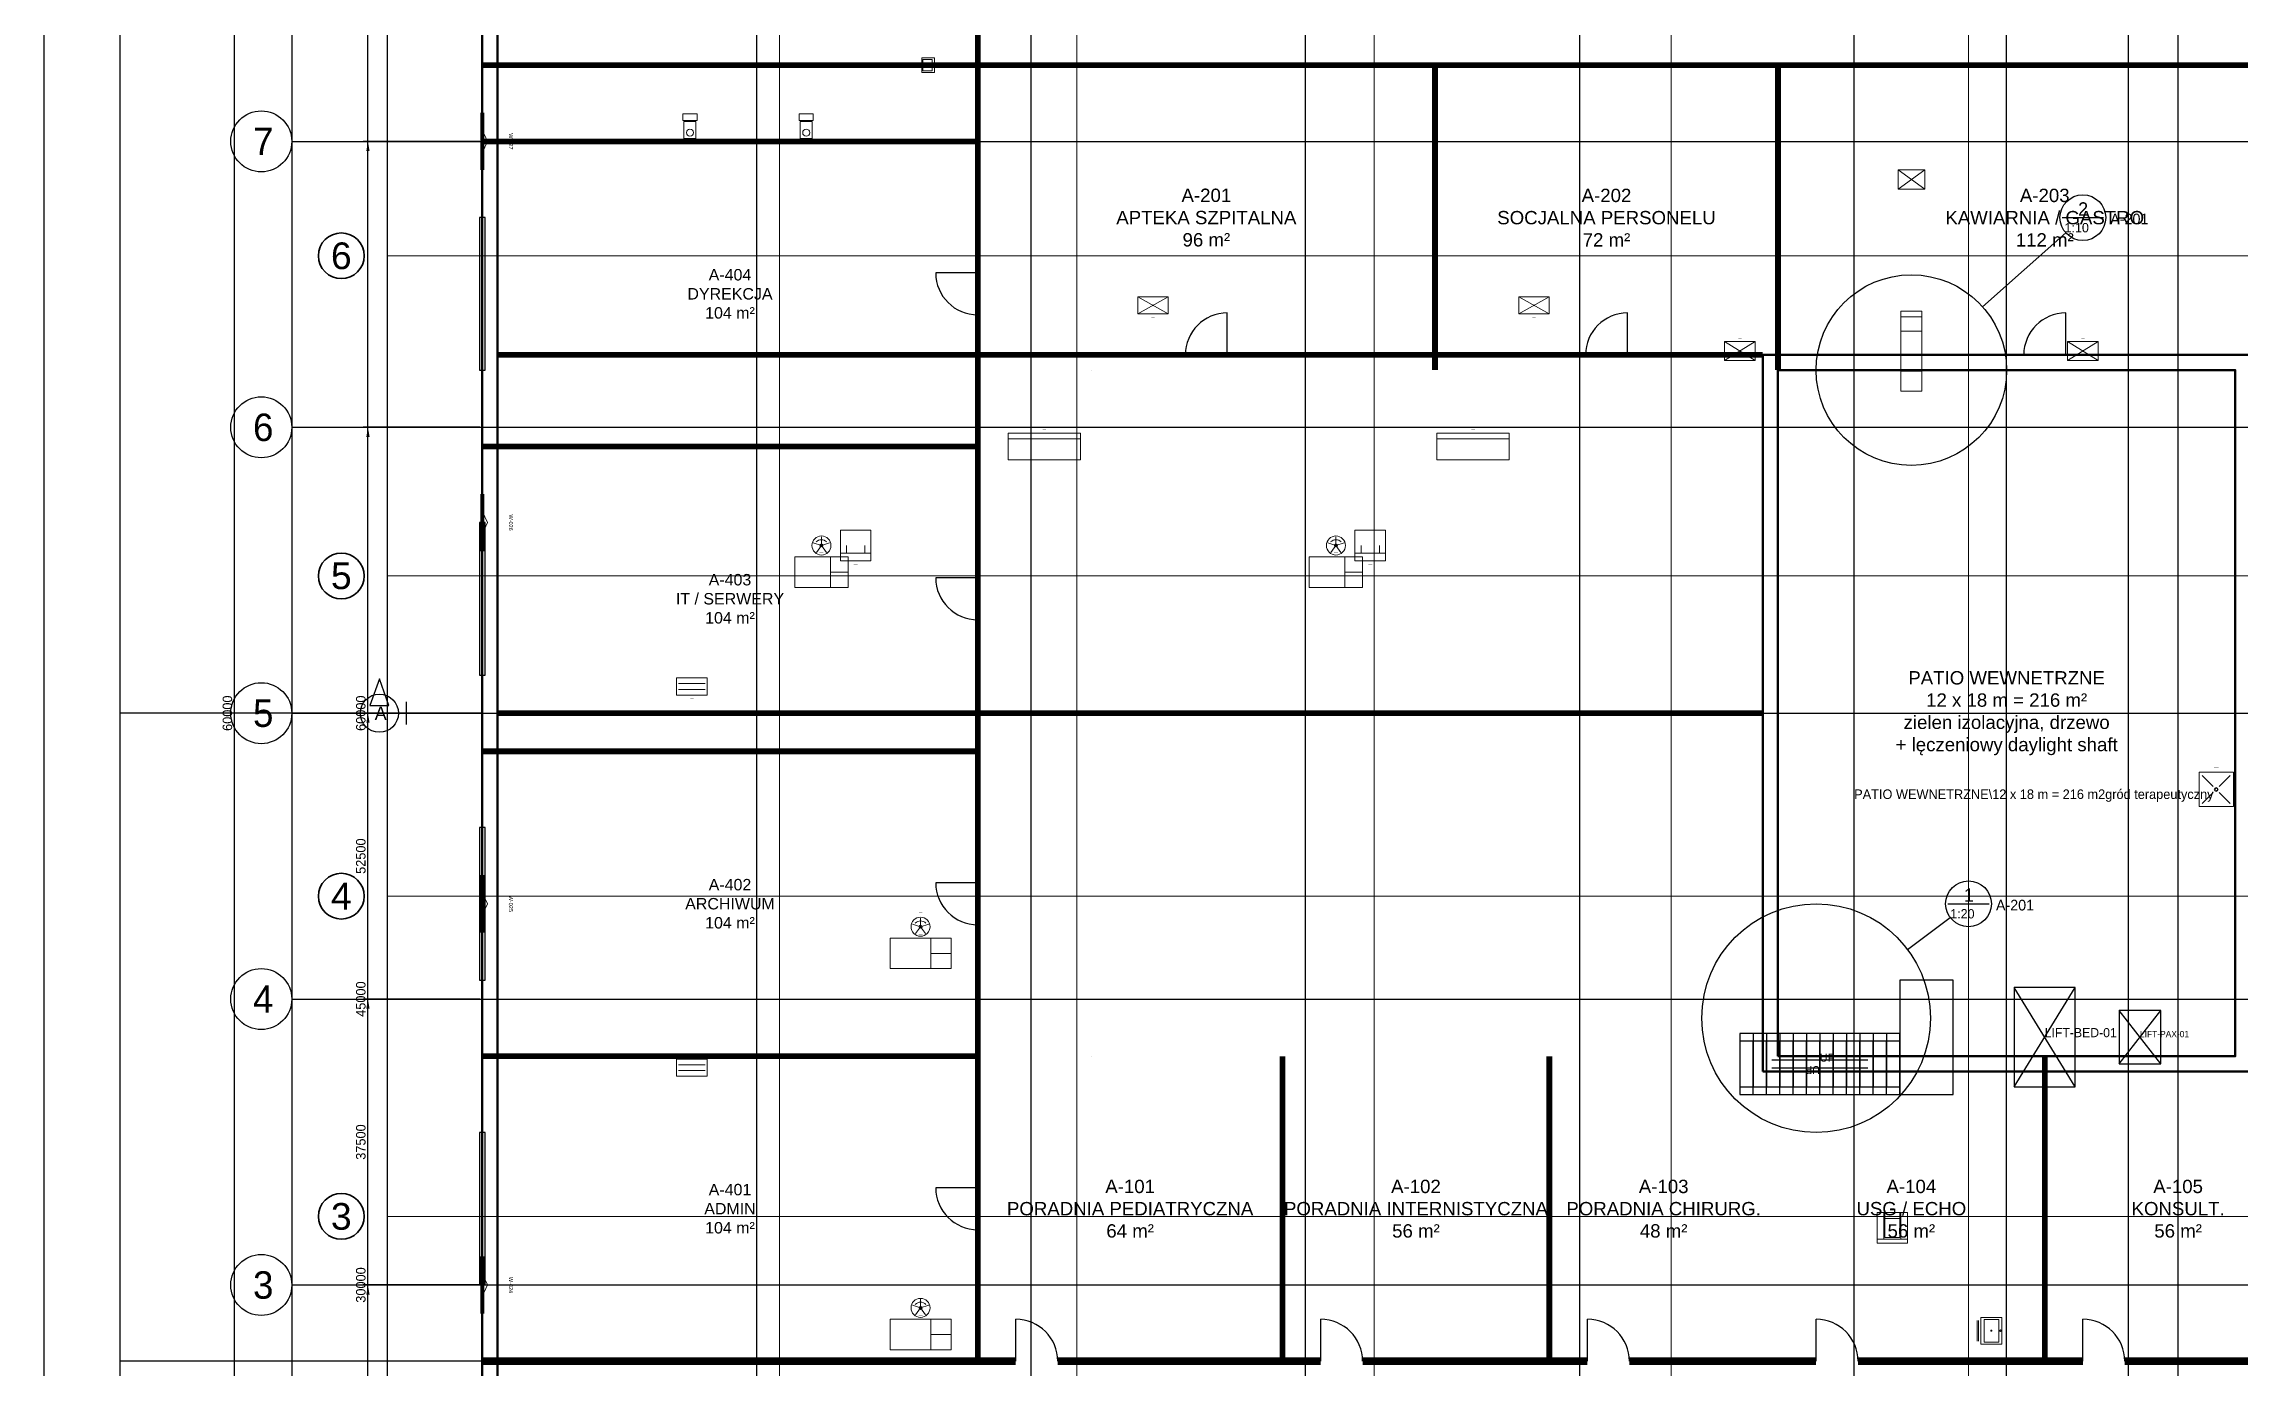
# Model space of a CAD drawing. Header units: millimetres. Extents: x -11504 to 113900, y -43664 to 79100.
# Drawn here: x -11504 to 46100, y 12847 to 47558 of the extents above; entities that cross this region are included whole.
import ezdxf
from ezdxf.enums import TextEntityAlignment as Align

# ---------------------------------------------------------------- set-up
doc = ezdxf.new("R2010")
doc.units = ezdxf.units.MM
for name, color, linetype in [('A-ANNO-BORD', 7, 'Continuous'), ('A-DETL-SECT', 7, 'Continuous'), ('A-FURN-BED', 7, 'Continuous'), ('A-FURN-CBT', 7, 'Continuous'), ('A-FURN-CHR', 7, 'Continuous'), ('A-FURN-DSK', 7, 'Continuous'), ('A-FURN-TBL', 7, 'Continuous'), ('A-GRID', 7, 'Continuous'), ('A-GRID-BUB', 7, 'Continuous'), ('A-PLMB-BSN', 7, 'Continuous'), ('A-PLMB-SHW', 7, 'Continuous'), ('A-PLMB-UR', 7, 'Continuous'), ('A-PLMB-WC', 7, 'Continuous'), ('A-STRS', 7, 'Continuous'), ('A-STRS-DIR', 7, 'Continuous'), ('A-VTRN-ELEV', 7, 'Continuous')]:
    doc.layers.add(name, color=color, linetype=linetype)
doc.layers.add('A-ANNO-DIMS', color=7, linetype='Continuous', lineweight=18, true_color=0xffffff)
for name, color, linetype, lineweight in [('A-ANNO-NOTE', 7, 'Continuous', 25), ('A-ANNO-SYMB', 7, 'Continuous', 25), ('A-ANNO-TEXT', 7, 'Continuous', 25), ('A-AREA-IDEN', 7, 'Continuous', 25), ('A-DOOR', 30, 'Continuous', 25), ('A-GLAZ', 4, 'Continuous', 25), ('A-WALL-EXT', 5, 'Continuous', 50), ('A-WALL-INT', 2, 'Continuous', 35), ('S-GRID', 8, 'Continuous', 18), ('S-GRID-IDEN', 7, 'Continuous', 35)]:
    doc.layers.add(name, color=color, linetype=linetype, lineweight=lineweight)
doc.styles.add('HTXT-3.5', font='arial.ttf', dxfattribs={"height": 3.5})
doc.styles.add('HTXT-7', font='arial.ttf', dxfattribs={"height": 7})
doc.dimstyles.new('ARCH-ISO', dxfattribs={"dimscale": 100, "dimtxt": 2.5, "dimasz": 2.5, "dimexe": 1.25, "dimexo": 0.625, "dimtad": 1, "dimdec": 0, "dimrnd": 1, "dimdsep": 46, "dimtxsty": 'Standard', "dimcen": 0.09, "dimadec": 0, "dimazin": 0, "dimtfac": 1, "dimtdec": 4, "dimtofl": 0, "dimtmove": 0, "dimatfit": 3, "dimfxl": 1, "dimtolj": 1, "dimtzin": 0, "dimarcsym": 0})
doc.dimstyles.new('ISO-25', dxfattribs={"dimtxt": 2.5, "dimasz": 2.5, "dimexe": 1.25, "dimexo": 0.625, "dimtad": 1, "dimtxsty": 'Standard', "dimcen": 2.5, "dimadec": 0, "dimazin": 0, "dimtfac": 1, "dimtmove": 0, "dimatfit": 3, "dimfxl": 1, "dimarcsym": 0})

# ---------------------------------------------------------------- blocks, each defined once
blk = doc.blocks.new('*D8')
at = {"layer": 'A-ANNO-DIMS', "color": 0, "lineweight": -2, "transparency": 16777216}
for p, q in [((-1, 13000), (-9501, 13000)), ((-9500, 2), (-9500, 12998)), ((-1, 0), (-9501, 0))]:
    blk.add_line(p, q, dxfattribs=at)
at = {"layer": 'A-ANNO-DIMS', "color": 0, "transparency": 16777216}
for points in [[(-9500, 12998), (-9500, 12998), (-9500, 13000)], [(-9500, 2), (-9500, 2), (-9500, 0)]]:
    blk.add_solid(points, dxfattribs=at)
at = {"layer": 'Defpoints', "color": 0, "transparency": 16777216}
for p in [(-9500, 13000), (0, 13000), (0, 0)]:
    blk.add_point(p, dxfattribs=at)
at = {"layer": 'A-ANNO-DIMS', "color": 0, "transparency": 16777216, "insert": (-9502, 6500), "char_height": 2.5, "attachment_point": 5, "rotation": 90}
blk.add_mtext('13000', dxfattribs=at)
blk = doc.blocks.new('*D9')
at = {"layer": 'A-ANNO-DIMS', "color": 0, "lineweight": -2, "transparency": 16777216}
for p, q in [((-1, 30000), (-9501, 30000)), ((-9500, 13003), (-9500, 29998)), ((-1, 13000), (-9501, 13000))]:
    blk.add_line(p, q, dxfattribs=at)
at = {"layer": 'A-ANNO-DIMS', "color": 0, "transparency": 16777216}
for points in [[(-9500, 29998), (-9500, 29998), (-9500, 30000)], [(-9500, 13003), (-9500, 13003), (-9500, 13000)]]:
    blk.add_solid(points, dxfattribs=at)
at = {"layer": 'Defpoints', "color": 0, "transparency": 16777216}
for p in [(-9500, 30000), (0, 30000), (0, 13000)]:
    blk.add_point(p, dxfattribs=at)
at = {"layer": 'A-ANNO-DIMS', "color": 0, "transparency": 16777216, "insert": (-9502, 21500), "char_height": 2.5, "attachment_point": 5, "rotation": 90}
blk.add_mtext('17000', dxfattribs=at)
blk = doc.blocks.new('*D10')
at = {"layer": 'A-ANNO-DIMS', "color": 0, "lineweight": -2, "transparency": 16777216}
for p, q in [((-1, 48000), (-9501, 48000)), ((-9500, 30003), (-9500, 47998)), ((-1, 30000), (-9501, 30000))]:
    blk.add_line(p, q, dxfattribs=at)
at = {"layer": 'A-ANNO-DIMS', "color": 0, "transparency": 16777216}
for points in [[(-9500, 47998), (-9500, 47998), (-9500, 48000)], [(-9500, 30003), (-9500, 30003), (-9500, 30000)]]:
    blk.add_solid(points, dxfattribs=at)
at = {"layer": 'Defpoints', "color": 0, "transparency": 16777216}
for p in [(-9500, 48000), (0, 48000), (0, 30000)]:
    blk.add_point(p, dxfattribs=at)
at = {"layer": 'A-ANNO-DIMS', "color": 0, "transparency": 16777216, "insert": (-9502, 39000), "char_height": 2.5, "attachment_point": 5, "rotation": 90}
blk.add_mtext('18000', dxfattribs=at)
blk = doc.blocks.new('*D12')
at = {"layer": 'A-ANNO-DIMS', "color": 0, "lineweight": -2, "transparency": 16777216}
for p, q in [((-1, 60000), (-11501, 60000)), ((-11500, 2), (-11500, 59998)), ((-1, 0), (-11501, 0))]:
    blk.add_line(p, q, dxfattribs=at)
at = {"layer": 'A-ANNO-DIMS', "color": 0, "transparency": 16777216}
for points in [[(-11500, 59998), (-11500, 59998), (-11500, 60000)], [(-11500, 2), (-11500, 2), (-11500, 0)]]:
    blk.add_solid(points, dxfattribs=at)
at = {"layer": 'Defpoints', "color": 0, "transparency": 16777216}
for p in [(-11500, 60000), (0, 60000), (0, 0)]:
    blk.add_point(p, dxfattribs=at)
at = {"layer": 'A-ANNO-DIMS', "color": 0, "transparency": 16777216, "insert": (-11502, 30000), "char_height": 2.5, "attachment_point": 5, "rotation": 90}
blk.add_mtext('60000', dxfattribs=at)
blk = doc.blocks.new('*D28')
at = {"layer": 'A-ANNO-DIMS', "color": 0, "lineweight": -2, "transparency": 16777216}
for p, q in [((47999, 61000), (44499, 61000)), ((44500, -998), (44500, 60998)), ((47999, -1000), (44499, -1000))]:
    blk.add_line(p, q, dxfattribs=at)
at = {"layer": 'A-ANNO-DIMS', "color": 0, "transparency": 16777216}
for points in [[(44500, 60998), (44500, 60998), (44500, 61000)], [(44500, -998), (44500, -998), (44500, -1000)]]:
    blk.add_solid(points, dxfattribs=at)
at = {"layer": 'Defpoints', "color": 0, "transparency": 16777216}
for p in [(44500, 61000), (48000, 61000), (48000, -1000)]:
    blk.add_point(p, dxfattribs=at)
at = {"layer": 'A-ANNO-DIMS', "color": 0, "transparency": 16777216, "insert": (44498, 30000), "char_height": 2.5, "attachment_point": 5, "rotation": 90}
blk.add_mtext('62000', dxfattribs=at)
blk = doc.blocks.new('*D60')
at = {"layer": 'A-ANNO-DIMS', "color": 0, "lineweight": -2, "transparency": 16777216}
for p, q in [((-63, 15000), (-3125, 15000)), ((-3000, 250), (-3000, 14750)), ((-63, 0), (-3125, 0))]:
    blk.add_line(p, q, dxfattribs=at)
at = {"layer": 'A-ANNO-DIMS', "color": 0, "transparency": 16777216}
for points in [[(-3042, 14750), (-2958, 14750), (-3000, 15000)], [(-3042, 250), (-2958, 250), (-3000, 0)]]:
    blk.add_solid(points, dxfattribs=at)
at = {"layer": 'Defpoints', "color": 0, "transparency": 16777216}
for p in [(-3000, 15000), (0, 15000), (0, 0)]:
    blk.add_point(p, dxfattribs=at)
at = {"layer": 'A-ANNO-DIMS', "color": 0, "transparency": 16777216, "insert": (-3187, 7500), "char_height": 250, "attachment_point": 5, "rotation": 90}
blk.add_mtext('\\A1;15000', dxfattribs=at)
blk = doc.blocks.new('*D61')
at = {"layer": 'A-ANNO-DIMS', "color": 0, "lineweight": -2, "transparency": 16777216}
for p, q in [((-63, 22500), (-3125, 22500)), ((-3000, 250), (-3000, 22250)), ((-63, 0), (-3125, 0))]:
    blk.add_line(p, q, dxfattribs=at)
at = {"layer": 'A-ANNO-DIMS', "color": 0, "transparency": 16777216}
for points in [[(-3042, 22250), (-2958, 22250), (-3000, 22500)], [(-3042, 250), (-2958, 250), (-3000, 0)]]:
    blk.add_solid(points, dxfattribs=at)
at = {"layer": 'Defpoints', "color": 0, "transparency": 16777216}
for p in [(-3000, 22500), (0, 22500), (0, 0)]:
    blk.add_point(p, dxfattribs=at)
at = {"layer": 'A-ANNO-DIMS', "color": 0, "transparency": 16777216, "insert": (-3187, 11250), "char_height": 250, "attachment_point": 5, "rotation": 90}
blk.add_mtext('\\A1;22500', dxfattribs=at)
blk = doc.blocks.new('*D62')
at = {"layer": 'A-ANNO-DIMS', "color": 0, "lineweight": -2, "transparency": 16777216}
for p, q in [((-63, 30000), (-3125, 30000)), ((-3000, 250), (-3000, 29750)), ((-63, 0), (-3125, 0))]:
    blk.add_line(p, q, dxfattribs=at)
at = {"layer": 'A-ANNO-DIMS', "color": 0, "transparency": 16777216}
for points in [[(-3042, 29750), (-2958, 29750), (-3000, 30000)], [(-3042, 250), (-2958, 250), (-3000, 0)]]:
    blk.add_solid(points, dxfattribs=at)
at = {"layer": 'Defpoints', "color": 0, "transparency": 16777216}
for p in [(-3000, 30000), (0, 30000), (0, 0)]:
    blk.add_point(p, dxfattribs=at)
at = {"layer": 'A-ANNO-DIMS', "color": 0, "transparency": 16777216, "insert": (-3187, 15000), "char_height": 250, "attachment_point": 5, "rotation": 90}
blk.add_mtext('\\A1;30000', dxfattribs=at)
blk = doc.blocks.new('*D63')
at = {"layer": 'A-ANNO-DIMS', "color": 0, "lineweight": -2, "transparency": 16777216}
for p, q in [((-63, 37500), (-3125, 37500)), ((-3000, 250), (-3000, 37250)), ((-63, 0), (-3125, 0))]:
    blk.add_line(p, q, dxfattribs=at)
at = {"layer": 'A-ANNO-DIMS', "color": 0, "transparency": 16777216}
for points in [[(-3042, 37250), (-2958, 37250), (-3000, 37500)], [(-3042, 250), (-2958, 250), (-3000, 0)]]:
    blk.add_solid(points, dxfattribs=at)
at = {"layer": 'Defpoints', "color": 0, "transparency": 16777216}
for p in [(-3000, 37500), (0, 37500), (0, 0)]:
    blk.add_point(p, dxfattribs=at)
at = {"layer": 'A-ANNO-DIMS', "color": 0, "transparency": 16777216, "insert": (-3187, 18750), "char_height": 250, "attachment_point": 5, "rotation": 90}
blk.add_mtext('\\A1;37500', dxfattribs=at)
blk = doc.blocks.new('*D64')
at = {"layer": 'A-ANNO-DIMS', "color": 0, "lineweight": -2, "transparency": 16777216}
for p, q in [((-63, 45000), (-3125, 45000)), ((-3000, 250), (-3000, 44750)), ((-63, 0), (-3125, 0))]:
    blk.add_line(p, q, dxfattribs=at)
at = {"layer": 'A-ANNO-DIMS', "color": 0, "transparency": 16777216}
for points in [[(-3042, 44750), (-2958, 44750), (-3000, 45000)], [(-3042, 250), (-2958, 250), (-3000, 0)]]:
    blk.add_solid(points, dxfattribs=at)
at = {"layer": 'Defpoints', "color": 0, "transparency": 16777216}
for p in [(-3000, 45000), (0, 45000), (0, 0)]:
    blk.add_point(p, dxfattribs=at)
at = {"layer": 'A-ANNO-DIMS', "color": 0, "transparency": 16777216, "insert": (-3187, 22500), "char_height": 250, "attachment_point": 5, "rotation": 90}
blk.add_mtext('\\A1;45000', dxfattribs=at)
blk = doc.blocks.new('*D65')
at = {"layer": 'A-ANNO-DIMS', "color": 0, "lineweight": -2, "transparency": 16777216}
for p, q in [((-63, 52500), (-3125, 52500)), ((-3000, 250), (-3000, 52250)), ((-63, 0), (-3125, 0))]:
    blk.add_line(p, q, dxfattribs=at)
at = {"layer": 'A-ANNO-DIMS', "color": 0, "transparency": 16777216}
for points in [[(-3042, 52250), (-2958, 52250), (-3000, 52500)], [(-3042, 250), (-2958, 250), (-3000, 0)]]:
    blk.add_solid(points, dxfattribs=at)
at = {"layer": 'Defpoints', "color": 0, "transparency": 16777216}
for p in [(-3000, 52500), (0, 52500), (0, 0)]:
    blk.add_point(p, dxfattribs=at)
at = {"layer": 'A-ANNO-DIMS', "color": 0, "transparency": 16777216, "insert": (-3187, 26250), "char_height": 250, "attachment_point": 5, "rotation": 90}
blk.add_mtext('\\A1;52500', dxfattribs=at)
blk = doc.blocks.new('*D66')
at = {"layer": 'A-ANNO-DIMS', "color": 0, "lineweight": -2, "transparency": 16777216}
for p, q in [((-63, 60000), (-3125, 60000)), ((-3000, 250), (-3000, 59750)), ((-63, 0), (-3125, 0))]:
    blk.add_line(p, q, dxfattribs=at)
at = {"layer": 'A-ANNO-DIMS', "color": 0, "transparency": 16777216}
for points in [[(-3042, 59750), (-2958, 59750), (-3000, 60000)], [(-3042, 250), (-2958, 250), (-3000, 0)]]:
    blk.add_solid(points, dxfattribs=at)
at = {"layer": 'Defpoints', "color": 0, "transparency": 16777216}
for p in [(-3000, 60000), (0, 60000), (0, 0)]:
    blk.add_point(p, dxfattribs=at)
at = {"layer": 'A-ANNO-DIMS', "color": 0, "transparency": 16777216, "insert": (-3187, 30000), "char_height": 250, "attachment_point": 5, "rotation": 90}
blk.add_mtext('\\A1;60000', dxfattribs=at)
blk = doc.blocks.new('*D76')
at = {"layer": 'A-ANNO-DIMS', "color": 0, "lineweight": -2, "transparency": 16777216}
for p, q in [((-63, 60000), (-6625, 60000)), ((-6500, 250), (-6500, 59750)), ((-63, 0), (-6625, 0))]:
    blk.add_line(p, q, dxfattribs=at)
at = {"layer": 'A-ANNO-DIMS', "color": 0, "transparency": 16777216}
for points in [[(-6542, 59750), (-6458, 59750), (-6500, 60000)], [(-6542, 250), (-6458, 250), (-6500, 0)]]:
    blk.add_solid(points, dxfattribs=at)
at = {"layer": 'Defpoints', "color": 0, "transparency": 16777216}
for p in [(-6500, 60000), (0, 60000), (0, 0)]:
    blk.add_point(p, dxfattribs=at)
at = {"layer": 'A-ANNO-DIMS', "color": 0, "transparency": 16777216, "insert": (-6687, 30000), "char_height": 250, "attachment_point": 5, "rotation": 90}
blk.add_mtext('\\A1;60000', dxfattribs=at)
blk = doc.blocks.new('WIN-CASE-1500-1500')
at = {"layer": 'A-ANNO-DIMS'}
for p, q in [((-750, 40), (750, 40)), ((-750, -20), (-750, 20)), ((-750, 0), (750, 0)), ((-300, 0), (0, 140)), ((300, 0), (0, 140)), ((750, -20), (750, 20)), ((-750, -40), (750, -40))]:
    blk.add_line(p, q, dxfattribs=at)
blk.add_attdef('NUMBER', text='', height=105, dxfattribs=at).set_placement((0, 750), align=Align.MIDDLE_CENTER)
at = {"layer": 'A-ANNO-DIMS', "flags": 1}
for tag in ['ACOUSTIC_DB', 'ROOM_FROM', 'FIRE_CLASS', 'HEIGHT_MM', 'SWING_DIR', 'WIDTH_MM', 'ROOM_TO', 'LEAF_DIR', 'SILL_MM', 'TYPE', 'LEAD', 'REI', 'RC']:
    blk.add_attdef(tag, text='', height=105, dxfattribs=at).set_placement((0, 0), align=Align.MIDDLE_CENTER)
blk = doc.blocks.new('FURN-BED-OR')
at = {"layer": 'A-ANNO-DIMS'}
for p, q in [((-275, 900), (275, 900)), ((-275, 525), (275, 525)), ((-275, -525), (275, -525))]:
    blk.add_line(p, q, dxfattribs=at)
blk.add_lwpolyline([(-275, -1050), (275, -1050), (275, 1050), (-275, 1050)], close=True, dxfattribs=at)
blk.add_attdef('INV_ID', text='', height=64, dxfattribs=at).set_placement((0, 1146), align=Align.MIDDLE_CENTER)
at = {"layer": 'A-ANNO-DIMS', "flags": 1}
for tag in ['ROOM', 'NOTE', 'TYPE']:
    blk.add_attdef(tag, text='', height=64, dxfattribs=at).set_placement((0, 0), align=Align.MIDDLE_CENTER)
blk = doc.blocks.new('FURN-CBT-MED-800-500')
at = {"layer": 'A-ANNO-DIMS'}
for p, q in [((-400, -250), (400, 250)), ((-400, 250), (400, -250))]:
    blk.add_line(p, q, dxfattribs=at)
blk.add_lwpolyline([(-400, -250), (400, -250), (400, 250), (-400, 250)], close=True, dxfattribs=at)
blk.add_attdef('INV_ID', text='', height=64, dxfattribs=at).set_placement((0, 346), align=Align.MIDDLE_CENTER)
at = {"layer": 'A-ANNO-DIMS', "flags": 1}
for tag in ['ROOM', 'NOTE', 'TYPE']:
    blk.add_attdef(tag, text='', height=64, dxfattribs=at).set_placement((0, 0), align=Align.MIDDLE_CENTER)
blk = doc.blocks.new('FURN-CBT-MED-700-500')
at = {"layer": 'A-ANNO-DIMS'}
for p, q in [((-350, -250), (350, 250)), ((-350, 250), (350, -250))]:
    blk.add_line(p, q, dxfattribs=at)
blk.add_lwpolyline([(-350, -250), (350, -250), (350, 250), (-350, 250)], close=True, dxfattribs=at)
blk.add_attdef('INV_ID', text='', height=64, dxfattribs=at).set_placement((0, 346), align=Align.MIDDLE_CENTER)
at = {"layer": 'A-ANNO-DIMS', "flags": 1}
for tag in ['ROOM', 'NOTE', 'TYPE']:
    blk.add_attdef(tag, text='', height=64, dxfattribs=at).set_placement((0, 0), align=Align.MIDDLE_CENTER)
blk = doc.blocks.new('PLMB-WC-ACC')
at = {"layer": 'A-ANNO-DIMS'}
for p, q in [((-220, 400), (-220, -300)), ((220, 400), (220, -300)), ((220, -300), (-380, -300)), ((-220, -300), (380, -300))]:
    blk.add_line(p, q, dxfattribs=at)
for points in [[(-400, -400), (400, -400), (400, 400), (-400, 400)], [(-200, -250), (200, -250), (200, 400), (-200, 400)], [(-200, 240), (200, 240), (200, 400), (-200, 400)]]:
    blk.add_lwpolyline(points, close=True, dxfattribs=at)
at = {"layer": 'A-ANNO-DIMS', "flags": 1}
for tag in ['ACCESSIBLE', 'NOTE', 'TYPE']:
    blk.add_attdef(tag, text='', height=76.8, dxfattribs=at).set_placement((0, 0), align=Align.MIDDLE_CENTER)
at = {"layer": 'A-ANNO-DIMS'}
blk.add_attdef('INV_ID', text='', height=76.8, dxfattribs=at).set_placement((0, 515.2), align=Align.MIDDLE_CENTER)
blk = doc.blocks.new('PLMB-BSN-ACC-700-550')
at = {"layer": 'A-ANNO-DIMS'}
for p, q in [((-270, -335), (270, -335)), ((-270, -375), (270, -375))]:
    blk.add_line(p, q, dxfattribs=at)
for points in [[(-350, -275), (350, -275), (350, 275), (-350, 275)], [(-297.5, -192.5), (297.5, -192.5), (297.5, 192.5), (-297.5, 192.5)]]:
    blk.add_lwpolyline(points, close=True, dxfattribs=at)
for centre, radius in [((0, 235), 20), ((0, 0), 15)]:
    blk.add_circle(centre, radius, dxfattribs=at)
at = {"layer": 'A-ANNO-DIMS', "flags": 1}
for tag in ['ACCESSIBLE', 'NOTE', 'TYPE']:
    blk.add_attdef(tag, text='', height=52.8, dxfattribs=at).set_placement((0, 0), align=Align.MIDDLE_CENTER)
at = {"layer": 'A-ANNO-DIMS'}
blk.add_attdef('INV_ID', text='', height=52.8, dxfattribs=at).set_placement((0, 354.2), align=Align.MIDDLE_CENTER)
blk = doc.blocks.new('PLMB-SHW-SQ-900-900')
at = {"layer": 'A-ANNO-DIMS'}
for p, q in [((-370, 370), (-80, 80)), ((370, 370), (80, 80)), ((-370, -370), (-80, -80)), ((370, -370), (80, -80))]:
    blk.add_line(p, q, dxfattribs=at)
blk.add_lwpolyline([(-450, -450), (450, -450), (450, 450), (-450, 450)], close=True, dxfattribs=at)
for radius in [50, 30]:
    blk.add_circle((0, 0), radius, dxfattribs=at)
blk.add_attdef('INV_ID', text='', height=86.4, dxfattribs=at).set_placement((0, 579.6), align=Align.MIDDLE_CENTER)
at = {"layer": 'A-ANNO-DIMS', "flags": 1}
for tag in ['ACCESSIBLE', 'NOTE', 'TYPE']:
    blk.add_attdef(tag, text='', height=86.4, dxfattribs=at).set_placement((0, 0), align=Align.MIDDLE_CENTER)
blk = doc.blocks.new('PLMB-WC-FS')
at = {"layer": 'A-ANNO-DIMS'}
for points in [[(-185, 145), (185, 145), (185, 325), (-185, 325)], [(-157.25, -325), (157.25, -325), (157.25, 125), (-157.25, 125)]]:
    blk.add_lwpolyline(points, close=True, dxfattribs=at)
blk.add_circle((0, -170), 92.5, dxfattribs=at)
at = {"layer": 'A-ANNO-DIMS', "flags": 1}
for tag in ['ACCESSIBLE', 'NOTE', 'TYPE']:
    blk.add_attdef(tag, text='', height=48, dxfattribs=at).set_placement((0, 0), align=Align.MIDDLE_CENTER)
at = {"layer": 'A-ANNO-DIMS'}
blk.add_attdef('INV_ID', text='', height=48, dxfattribs=at).set_placement((0, 397), align=Align.MIDDLE_CENTER)
blk = doc.blocks.new('PLMB-UR-STD')
at = {"layer": 'A-ANNO-DIMS'}
blk.add_line((-190, 170), (190, 170), dxfattribs=at)
for points in [[(-190, -170), (190, -170), (190, 170), (-190, 170)], [(-152, -136), (152, -136), (152, 102), (-152, 102)]]:
    blk.add_lwpolyline(points, close=True, dxfattribs=at)
blk.add_circle((0, -102), 12, dxfattribs=at)
at = {"layer": 'A-ANNO-DIMS', "flags": 1}
for tag in ['ACCESSIBLE', 'NOTE', 'TYPE']:
    blk.add_attdef(tag, text='', height=48, dxfattribs=at).set_placement((0, 0), align=Align.MIDDLE_CENTER)
at = {"layer": 'A-ANNO-DIMS'}
blk.add_attdef('INV_ID', text='', height=48, dxfattribs=at).set_placement((0, 242), align=Align.MIDDLE_CENTER)
blk = doc.blocks.new('FURN-DESK-OFF-1600-800')
at = {"layer": 'A-ANNO-DIMS'}
for p, q in [((267, -400), (267, 400)), ((267, 0), (800, 0))]:
    blk.add_line(p, q, dxfattribs=at)
blk.add_lwpolyline([(-800, -400), (800, -400), (800, 400), (-800, 400)], close=True, dxfattribs=at)
blk.add_attdef('INV_ID', text='', height=76.8, dxfattribs=at).set_placement((0, 515), align=Align.MIDDLE_CENTER)
at = {"layer": 'A-ANNO-DIMS', "flags": 1}
for tag in ['ROOM', 'NOTE', 'TYPE']:
    blk.add_attdef(tag, text='', height=76.8, dxfattribs=at).set_placement((0, 0), align=Align.MIDDLE_CENTER)
blk = doc.blocks.new('FURN-CHAIR-OFF')
at = {"layer": 'A-ANNO-DIMS'}
for q in [(-214, 70), (-132, -182), (0, 225), (214, 70), (132, -182)]:
    blk.add_line((0, 0), q, dxfattribs=at)
for radius in [250, 40]:
    blk.add_circle((0, 0), radius, dxfattribs=at)
blk.add_arc((0, -50), 200, 45, 135, dxfattribs=at)
blk.add_attdef('INV_ID', text='', height=64, dxfattribs=at).set_placement((0, 371), align=Align.MIDDLE_CENTER)
at = {"layer": 'A-ANNO-DIMS', "flags": 1}
for tag in ['ROOM', 'NOTE', 'TYPE']:
    blk.add_attdef(tag, text='', height=64, dxfattribs=at).set_placement((0, 0), align=Align.MIDDLE_CENTER)
blk = doc.blocks.new('FURN-CBT-FIL-800-450')
at = {"layer": 'A-ANNO-DIMS'}
for p, q in [((-350, 75), (350, 75)), ((-350, -75), (350, -75))]:
    blk.add_line(p, q, dxfattribs=at)
blk.add_lwpolyline([(-400, -225), (400, -225), (400, 225), (-400, 225)], close=True, dxfattribs=at)
blk.add_attdef('INV_ID', text='', height=64, dxfattribs=at).set_placement((0, 321), align=Align.MIDDLE_CENTER)
at = {"layer": 'A-ANNO-DIMS', "flags": 1}
for tag in ['ROOM', 'NOTE', 'TYPE']:
    blk.add_attdef(tag, text='', height=64, dxfattribs=at).set_placement((0, 0), align=Align.MIDDLE_CENTER)
blk = doc.blocks.new('FURN-DESK-OFF-1400-800')
at = {"layer": 'A-ANNO-DIMS'}
for p, q in [((233, -400), (233, 400)), ((233, 0), (700, 0))]:
    blk.add_line(p, q, dxfattribs=at)
blk.add_lwpolyline([(-700, -400), (700, -400), (700, 400), (-700, 400)], close=True, dxfattribs=at)
blk.add_attdef('INV_ID', text='', height=76.8, dxfattribs=at).set_placement((0, 515), align=Align.MIDDLE_CENTER)
at = {"layer": 'A-ANNO-DIMS', "flags": 1}
for tag in ['ROOM', 'NOTE', 'TYPE']:
    blk.add_attdef(tag, text='', height=76.8, dxfattribs=at).set_placement((0, 0), align=Align.MIDDLE_CENTER)
blk = doc.blocks.new('FURN-CHAIR-ARM')
at = {"layer": 'A-ANNO-DIMS'}
for p, q in [((-400, 200), (400, 200)), ((-240, 200), (-240, 0)), ((240, 200), (240, 0))]:
    blk.add_line(p, q, dxfattribs=at)
blk.add_lwpolyline([(-400, -400), (400, -400), (400, 400), (-400, 400)], close=True, dxfattribs=at)
blk.add_attdef('INV_ID', text='', height=76.8, dxfattribs=at).set_placement((0, 515.2), align=Align.MIDDLE_CENTER)
at = {"layer": 'A-ANNO-DIMS', "flags": 1}
for tag in ['ROOM', 'NOTE', 'TYPE']:
    blk.add_attdef(tag, text='', height=76.8, dxfattribs=at).set_placement((0, 0), align=Align.MIDDLE_CENTER)
blk = doc.blocks.new('FURN-TBL-EXAM-1900-700')
at = {"layer": 'A-ANNO-DIMS'}
for p, q in [((-950, 196), (950, 196)), ((-800, 350), (800, 350))]:
    blk.add_line(p, q, dxfattribs=at)
blk.add_lwpolyline([(-950, -350), (950, -350), (950, 350), (-950, 350)], close=True, dxfattribs=at)
blk.add_attdef('INV_ID', text='', height=67.2, dxfattribs=at).set_placement((0, 450.8), align=Align.MIDDLE_CENTER)
at = {"layer": 'A-ANNO-DIMS', "flags": 1}
for tag in ['ROOM', 'NOTE', 'TYPE']:
    blk.add_attdef(tag, text='', height=67.2, dxfattribs=at).set_placement((0, 0), align=Align.MIDDLE_CENTER)
blk = doc.blocks.new('FURN-CBT-MED-800-450')
at = {"layer": 'A-ANNO-DIMS'}
for p, q in [((-400, -225), (400, 225)), ((-400, 225), (400, -225))]:
    blk.add_line(p, q, dxfattribs=at)
blk.add_lwpolyline([(-400, -225), (400, -225), (400, 225), (-400, 225)], close=True, dxfattribs=at)
blk.add_attdef('INV_ID', text='', height=64, dxfattribs=at).set_placement((0, 321), align=Align.MIDDLE_CENTER)
at = {"layer": 'A-ANNO-DIMS', "flags": 1}
for tag in ['ROOM', 'NOTE', 'TYPE']:
    blk.add_attdef(tag, text='', height=64, dxfattribs=at).set_placement((0, 0), align=Align.MIDDLE_CENTER)

msp = doc.modelspace()

# ---------------------------------------------------------------- linework, layer by layer
at = {"layer": 'A-ANNO-BORD'}
for points in [[(-5000, -5000), (113900, -5000), (113900, 79100), (-5000, 79100)], [(-2500, -4000), (112900, -4000), (112900, 78100), (-2500, 78100)]]:
    msp.add_lwpolyline(points, close=True, dxfattribs=at)
at = {"layer": 'A-ANNO-SYMB'}
for p, q in [((41460, 43000), (42540, 43000)), ((39368.523, 40660.91), (41551.554, 42601.382)), ((38460, 25000), (39540, 25000)), ((37400, 23800), (38520, 24640))]:
    msp.add_line(p, q, dxfattribs=at)
msp.add_lwpolyline([(-2700, 30900), (-2950, 30200), (-2450, 30200)], close=True, dxfattribs=at)
for centre, radius in [((42000, 43000), 600), ((37500, 39000), 2500), ((-2700, 30000), 500), ((39000, 25000), 600), ((35000, 22000), 3000)]:
    msp.add_circle(centre, radius, dxfattribs=at)
at = {"layer": 'A-DETL-SECT'}
for p, q in [((40000, -3000), (40000, 62000)), ((-2000, 30300), (-2000, 29700)), ((-2000, 30000), (82000, 30000))]:
    msp.add_line(p, q, dxfattribs=at)
at = {"layer": 'A-DOOR'}
for p, q in [((13000, 41550), (11900, 41550)), ((19550, 39400), (19550, 40500)), ((30050, 39400), (30050, 40500)), ((41550, 39400), (41550, 40500)), ((13000, 33550), (11900, 33550)), ((13000, 25550), (11900, 25550)), ((13000, 17550), (11900, 17550)), ((14000, 13000), (14000, 14100)), ((22000, 13000), (22000, 14100)), ((29000, 13000), (29000, 14100)), ((35000, 13000), (35000, 14100)), ((42000, 13000), (42000, 14100))]:
    msp.add_line(p, q, dxfattribs=at)
for centre, start, end in [((13000, 41550), 180, 270), ((19550, 39400), 90, 180), ((30050, 39400), 90, 180), ((41550, 39400), 90, 180), ((13000, 33550), 180, 270), ((13000, 25550), 180, 270), ((13000, 17550), 180, 270), ((14000, 13000), 0, 90), ((22000, 13000), 0, 90), ((29000, 13000), 0, 90), ((35000, 13000), 0, 90), ((42000, 13000), 0, 90)]:
    msp.add_arc(centre, 1100, start, end, dxfattribs=at)
at = {"layer": 'A-GLAZ'}
for points in [[(-75, 39000), (75, 39000), (75, 43000), (-75, 43000)], [(34000, 21000), (46000, 21000), (46000, 39000), (34000, 39000)], [(-75, 31000), (75, 31000), (75, 35000), (-75, 35000)], [(-75, 23000), (75, 23000), (75, 27000), (-75, 27000)], [(-75, 15000), (75, 15000), (75, 19000), (-75, 19000)]]:
    msp.add_lwpolyline(points, close=True, dxfattribs=at)
at = {"layer": 'A-GRID'}
for p, q in [((0, -5000), (0, 65000)), ((7200, -5000), (7200, 65000)), ((14400, -5000), (14400, 65000)), ((21600, -5000), (21600, 65000)), ((28800, -5000), (28800, 65000)), ((36000, -5000), (36000, 65000)), ((43200, -5000), (43200, 65000)), ((-5000, 45000), (85000, 45000)), ((-5000, 37500), (85000, 37500)), ((-5000, 30000), (85000, 30000)), ((-5000, 22500), (85000, 22500)), ((-5000, 15000), (85000, 15000))]:
    msp.add_line(p, q, dxfattribs=at)
at = {"layer": 'A-GRID-BUB'}
for centre in [(-5800, 45000), (-5800, 37500), (-5800, 30000), (-5800, 22500), (-5800, 15000)]:
    msp.add_circle(centre, 800, dxfattribs=at)
at = {"layer": 'A-STRS'}
for p, q in [((33350, 21600), (33350, 20200)), ((33350, 20000), (33350, 21400)), ((33700, 21600), (33700, 20200)), ((33700, 20000), (33700, 21400)), ((34050, 21600), (34050, 20200)), ((34050, 20000), (34050, 21400)), ((34400, 21600), (34400, 20200)), ((34400, 20000), (34400, 21400)), ((34750, 21600), (34750, 20200)), ((34750, 20000), (34750, 21400)), ((35100, 21600), (35100, 20200)), ((35100, 20000), (35100, 21400)), ((35450, 21600), (35450, 20200)), ((35450, 20000), (35450, 21400)), ((35800, 21600), (35800, 20200)), ((35800, 20000), (35800, 21400)), ((36150, 21600), (36150, 20200)), ((36150, 20000), (36150, 21400)), ((36500, 21600), (36500, 20200)), ((36500, 20000), (36500, 21400)), ((36850, 21600), (36850, 20200)), ((36850, 20000), (36850, 21400))]:
    msp.add_line(p, q, dxfattribs=at)
for points in [[(37200, 20000), (38600, 20000), (38600, 23000), (37200, 23000)], [(37200, 21600), (33000, 21600), (33000, 20200), (37200, 20200)], [(33000, 20000), (37200, 20000), (37200, 21400), (33000, 21400)]]:
    msp.add_lwpolyline(points, close=True, dxfattribs=at)
at = {"layer": 'A-STRS-DIR'}
for p, q in [((36360, 20900), (33840, 20900)), ((33840, 20700), (36360, 20700))]:
    msp.add_line(p, q, dxfattribs=at)
at = {"layer": 'A-VTRN-ELEV'}
for p, q in [((40200, 20200), (41800, 22800)), ((41800, 20200), (40200, 22800)), ((42950, 20800), (44050, 22200)), ((44050, 20800), (42950, 22200))]:
    msp.add_line(p, q, dxfattribs=at)
for points in [[(40200, 20200), (41800, 20200), (41800, 22800), (40200, 22800)], [(42950, 20800), (44050, 20800), (44050, 22200), (42950, 22200)]]:
    msp.add_lwpolyline(points, close=True, dxfattribs=at)
at = {"layer": 'A-WALL-EXT'}
for points in [[(0, 0), (35000, 0), (35000, 3000), (45000, 3000), (45000, 0), (80000, 0), (80000, 60000), (0, 60000)], [(400, 400), (34600, 400), (34600, 3400), (45400, 3400), (45400, 400), (79600, 400), (79600, 59600), (400, 59600)], [(33600, 20600), (46400, 20600), (46400, 39400), (33600, 39400)], [(34000, 21000), (46000, 21000), (46000, 39000), (34000, 39000)]]:
    msp.add_lwpolyline(points, close=True, dxfattribs=at)
at = {"layer": 'A-WALL-INT'}
for points in [[(13000, 13000, 150, 150, 0), (13000, 50000, 150, 150, 0)], [(0, 47000, 150, 150, 0), (48000, 47000, 150, 150, 0)], [(25000, 39000, 150, 150, 0), (25000, 47000, 150, 150, 0)], [(34000, 39000, 150, 150, 0), (34000, 47000, 150, 150, 0)], [(0, 45000, 150, 150, 0), (13000, 45000, 150, 150, 0)], [(400, 39400, 150, 150, 0), (33600, 39400, 150, 150, 0)], [(0, 37000, 150, 150, 0), (13000, 37000, 150, 150, 0)], [(400, 30000, 150, 150, 0), (33600, 30000, 150, 150, 0)], [(0, 29000, 150, 150, 0), (13000, 29000, 150, 150, 0)], [(0, 21000, 150, 150, 0), (13000, 21000, 150, 150, 0)], [(21000, 13000, 150, 150, 0), (21000, 21000, 150, 150, 0)], [(28000, 13000, 150, 150, 0), (28000, 21000, 150, 150, 0)], [(41000, 13000, 150, 150, 0), (41000, 21000, 150, 150, 0)], [(0, 13000, 200, 200, 0), (14000, 13000, 200, 200, 0)], [(15100, 13000, 200, 200, 0), (22000, 13000, 200, 200, 0)], [(23100, 13000, 200, 200, 0), (29000, 13000, 200, 200, 0)], [(30100, 13000, 200, 200, 0), (35000, 13000, 200, 200, 0)], [(36100, 13000, 200, 200, 0), (42000, 13000, 200, 200, 0)], [(43100, 13000, 200, 200, 0), (48000, 13000, 200, 200, 0)]]:
    msp.add_lwpolyline(points, format="xyseb", dxfattribs=at)
at = {"layer": 'S-GRID'}
for p, q in [((0, -2500), (0, 61300)), ((7800, -2500), (7800, 61300)), ((15600, -2500), (15600, 61300)), ((23400, -2500), (23400, 61300)), ((31200, -2500), (31200, 61300)), ((39000, -2500), (39000, 61300)), ((-2500, 42000), (80500, 42000)), ((-2500, 33600), (80500, 33600)), ((-2500, 25200), (80500, 25200)), ((-2500, 16800), (80500, 16800))]:
    msp.add_line(p, q, dxfattribs=at)
at = {"layer": 'S-GRID-IDEN'}
for centre in [(-3700, 42000), (-3700, 33600), (-3700, 25200), (-3700, 16800)]:
    msp.add_circle(centre, 600, dxfattribs=at)

# ---------------------------------------------------------------- block references
at = {"layer": 'A-FURN-BED'}
msp.add_blockref('FURN-BED-OR', (37500, 39500), dxfattribs=at).add_auto_attribs({'INV_ID': '—'})
at = {"layer": 'A-FURN-CBT'}
for name, p in [('FURN-CBT-MED-700-500', (37500, 44000)), ('FURN-CBT-MED-800-500', (33000, 39500)), ('FURN-CBT-MED-800-500', (42000, 39500))]:
    msp.add_blockref(name, p, dxfattribs=at).add_auto_attribs({'INV_ID': '—'})
at = {"layer": 'A-FURN-CBT', "rotation": 180}
for name, p in [('FURN-CBT-MED-800-450', (17600, 40700)), ('FURN-CBT-MED-800-450', (27600, 40700)), ('FURN-CBT-FIL-800-450', (5500, 30700)), ('FURN-CBT-FIL-800-450', (5500, 20700))]:
    msp.add_blockref(name, p, dxfattribs=at).add_auto_attribs({'INV_ID': '—'})
at = {"layer": 'A-FURN-CHR'}
for p in [(8900, 34400), (22400, 34400), (11500, 24400), (11500, 14400)]:
    msp.add_blockref('FURN-CHAIR-OFF', p, dxfattribs=at).add_auto_attribs({'INV_ID': '—'})
at = {"layer": 'A-FURN-CHR', "rotation": 180}
for p in [(9800, 34400), (23300, 34400)]:
    msp.add_blockref('FURN-CHAIR-ARM', p, dxfattribs=at).add_auto_attribs({'INV_ID': '—'})
at = {"layer": 'A-FURN-DSK'}
for name, p in [('FURN-DESK-OFF-1400-800', (8900, 33700)), ('FURN-DESK-OFF-1400-800', (22400, 33700)), ('FURN-DESK-OFF-1600-800', (11500, 23700)), ('FURN-DESK-OFF-1600-800', (11500, 13700))]:
    msp.add_blockref(name, p, dxfattribs=at).add_auto_attribs({'INV_ID': '—'})
at = {"layer": 'A-FURN-TBL'}
for p in [(14750, 37000), (26000, 37000)]:
    msp.add_blockref('FURN-TBL-EXAM-1900-700', p, dxfattribs=at).add_auto_attribs({'INV_ID': '—'})
at = {"layer": 'A-GLAZ', "rotation": 270}
for p, values in [((0, 45000), {'NUMBER': 'W-027'}), ((0, 35000), {'NUMBER': 'W-026'}), ((0, 25000), {'NUMBER': 'W-025'}), ((0, 15000), {'NUMBER': 'W-024'})]:
    msp.add_blockref('WIN-CASE-1500-1500', p, dxfattribs=at).add_auto_attribs(values)
at = {"layer": 'A-PLMB-BSN', "rotation": 270}
msp.add_blockref('PLMB-BSN-ACC-700-550', (39600, 13800), dxfattribs=at).add_auto_attribs({'INV_ID': '—'})
at = {"layer": 'A-PLMB-SHW'}
msp.add_blockref('PLMB-SHW-SQ-900-900', (45500, 28000), dxfattribs=at).add_auto_attribs({'INV_ID': '—'})
at = {"layer": 'A-PLMB-UR', "rotation": 270}
msp.add_blockref('PLMB-UR-STD', (11700, 47000), dxfattribs=at).add_auto_attribs({'INV_ID': '—'})
at = {"layer": 'A-PLMB-WC'}
for name, p in [('PLMB-WC-FS', (5450, 45400)), ('PLMB-WC-FS', (8500, 45400)), ('PLMB-WC-ACC', (37000, 16500))]:
    msp.add_blockref(name, p, dxfattribs=at).add_auto_attribs({'INV_ID': '—'})

# ---------------------------------------------------------------- texts
at = {"layer": 'A-ANNO-NOTE'}
for s, height, p in [('LIFT-BED-01', 240, (41000, 21500)), ('LIFT-PAX-01', 165, (43500, 21500)), ('UP', 210, (35100, 20857.5))]:
    msp.add_text(s, height=height, dxfattribs=at).set_placement(p)
msp.add_text('UP', height=210, rotation=180, dxfattribs=at).set_placement((35100, 20742.5))
at = {"layer": 'A-ANNO-NOTE', "insert": (40000, 30000), "char_height": 350, "attachment_point": 5, "style": 'HTXT-3.5'}
msp.add_mtext('PATIO WEWNETRZNE\\P12 x 18 m = 216 m²\\Pzielen izolacyjna, drzewo\\P+ lęczeniowy daylight shaft', dxfattribs=at)
at = {"layer": 'A-ANNO-NOTE', "insert": (36000, 28000), "char_height": 250, "attachment_point": 1}
msp.add_mtext('PATIO WEWNETRZNE\\12 x 18 m = 216 m2\\ogród terapeutyczny', dxfattribs=at)
at = {"layer": 'A-ANNO-SYMB'}
for s, height, p in [('2', 350, (41877.5, 43052.5)), ('1:10', 245, (41520, 42615)), ('A-201', 280, (42720, 42825)), ('A', 350, (-2822.5, 29825)), ('1', 350, (38877.5, 25052.5)), ('1:20', 245, (38520, 24615)), ('A-201', 280, (39720, 24825))]:
    msp.add_text(s, height=height, dxfattribs=at).set_placement(p)
at = {"layer": 'A-ANNO-TEXT', "char_height": 2.5, "attachment_point": 5, "style": 'HTXT-7'}
for s, insert in [('STREFA C\\PDIAGNOSTYKA', (16000, 39000)), ('STREFA B\\PSOR EMERGENCY', (16000, 21000))]:
    msp.add_mtext(s, dxfattribs=dict(at, insert=insert))
at = {"layer": 'A-AREA-IDEN', "attachment_point": 5, "style": 'HTXT-3.5'}
for s, insert, char_height in [('A-201\\PAPTEKA SZPITALNA\\P96 m²', (19000, 43000), 350), ('A-202\\PSOCJALNA PERSONELU\\P72 m²', (29500, 43000), 350), ('A-203\\PKAWIARNIA / GASTRO\\P112 m²', (41000, 43000), 350), ('A-404\\PDYREKCJA\\P104 m²', (6500, 41000), 300), ('A-403\\PIT / SERWERY\\P104 m²', (6500, 33000), 300), ('A-402\\PARCHIWUM\\P104 m²', (6500, 25000), 300), ('A-401\\PADMIN\\P104 m²', (6500, 17000), 300), ('A-101\\PPORADNIA PEDIATRYCZNA\\P64 m²', (17000, 17000), 350), ('A-102\\PPORADNIA INTERNISTYCZNA\\P56 m²', (24500, 17000), 350), ('A-103\\PPORADNIA CHIRURG.\\P48 m²', (31000, 17000), 350), ('A-104\\PUSG / ECHO\\P56 m²', (37500, 17000), 350), ('A-105\\PKONSULT.\\P56 m²', (44500, 17000), 350)]:
    msp.add_mtext(s, dxfattribs=dict(at, insert=insert, char_height=char_height))
at = {"layer": 'A-GRID-BUB'}
for s, p in [('7', (-6016, 44640)), ('6', (-6016, 37140)), ('5', (-6016, 29640)), ('4', (-6016, 22140)), ('3', (-6016, 14640))]:
    msp.add_text(s, height=720, dxfattribs=at).set_placement(p)
at = {"layer": 'S-GRID-IDEN', "style": 'HTXT-7'}
for s, p in [('6', (-3700, 42000)), ('5', (-3700, 33600)), ('4', (-3700, 25200)), ('3', (-3700, 16800))]:
    msp.add_text(s, height=700, dxfattribs=at).set_placement(p, align=Align.MIDDLE)

# ---------------------------------------------------------------- dimensions: what is measured, and where the dimension line sits
at = {"layer": 'A-ANNO-DIMS'}
for p1, p2, distance, picture, middle in [((48000, -1000), (48000, 61000), 3500, '*D28', (44498.125, 30000)), ((0, 0), (0, 60000), 11500, '*D12', (-11501.875, 30000))]:
    dim = msp.add_aligned_dim(p1=p1, p2=p2, distance=distance, dimstyle='ISO-25', dxfattribs=at)
    dim.commit()
    dim.dimension.update_dxf_attribs({"geometry": picture, "text_midpoint": middle})
for base, p1, p2, dimstyle, picture, middle in [((-6500, 60000), (0, 0), (0, 60000), 'ARCH-ISO', '*D76', (-6687.5, 30000)), ((-3000, 60000), (0, 0), (0, 60000), 'ARCH-ISO', '*D66', (-3187.5, 30000)), ((-3000, 52500), (0, 0), (0, 52500), 'ARCH-ISO', '*D65', (-3187.5, 26250)), ((-9500, 48000), (0, 30000), (0, 48000), 'ISO-25', '*D10', (-9501.875, 39000)), ((-3000, 45000), (0, 0), (0, 45000), 'ARCH-ISO', '*D64', (-3187.5, 22500)), ((-3000, 37500), (0, 0), (0, 37500), 'ARCH-ISO', '*D63', (-3187.5, 18750)), ((-9500, 30000), (0, 13000), (0, 30000), 'ISO-25', '*D9', (-9501.875, 21500)), ((-3000, 30000), (0, 0), (0, 30000), 'ARCH-ISO', '*D62', (-3187.5, 15000)), ((-3000, 22500), (0, 0), (0, 22500), 'ARCH-ISO', '*D61', (-3187.5, 11250)), ((-3000, 15000), (0, 0), (0, 15000), 'ARCH-ISO', '*D60', (-3187.5, 7500)), ((-9500, 13000), (0, 0), (0, 13000), 'ISO-25', '*D8', (-9501.875, 6500))]:
    dim = msp.add_linear_dim(base=base, p1=p1, p2=p2, angle=90, dimstyle=dimstyle, dxfattribs=at)
    dim.commit()
    dim.dimension.update_dxf_attribs({"geometry": picture, "text_midpoint": middle})

doc.saveas('drawing.dxf')
